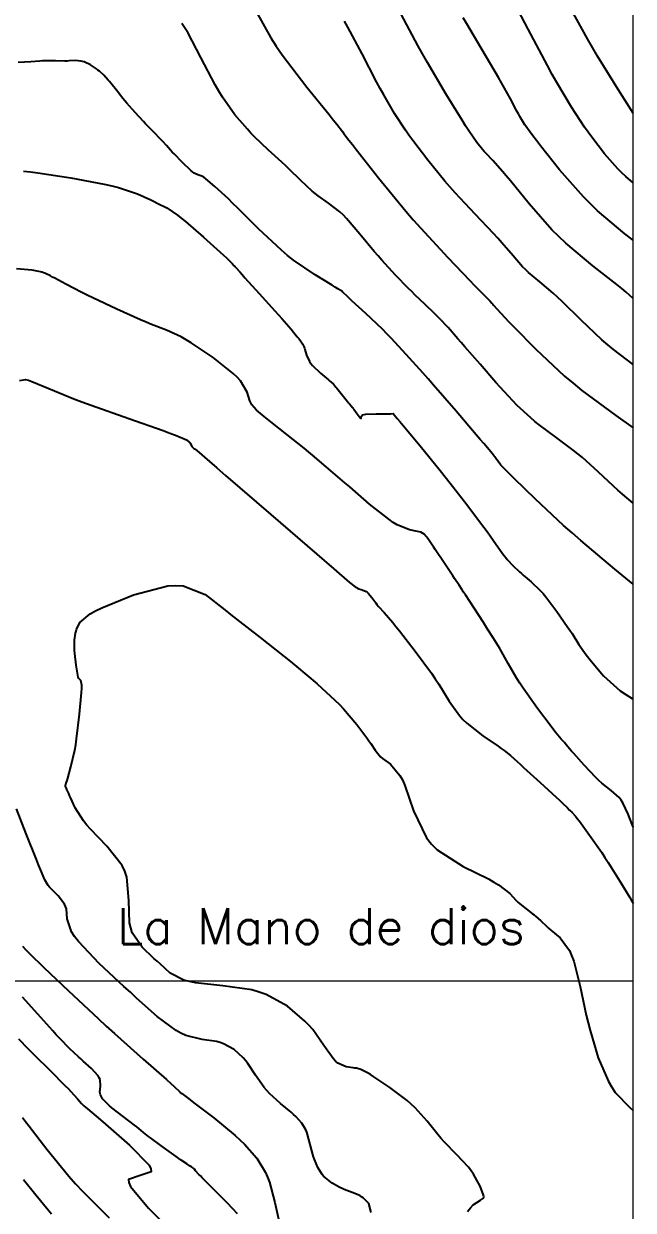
# Model space of a CAD drawing. Header units: metres. Extents: x 837475 to 838479, y 1189012 to 1191015.
# Drawn here: x 838400.1 to 838476.5, y 1189385.2 to 1189533.8 of the extents above; entities that cross this region are included whole.
import ezdxf

# ---------------------------------------------------------------- set-up
doc = ezdxf.new("R2010")
doc.units = ezdxf.units.M
doc.header["$LTSCALE"] = 0.3
doc.layers.add('COORD', color=7, linetype='Continuous', lineweight=20)
for name, color, linetype in [('COTAS 10', 1, 'Continuous'), ('COTAS INT', 252, 'Continuous'), ('TEXT', 7, 'Continuous')]:
    doc.layers.add(name, color=color, linetype=linetype)
doc.styles.get("Standard").update_dxf_attribs({"font": 'simplex.shx'})

msp = doc.modelspace()

# ---------------------------------------------------------------- linework, layer by layer
at = {"layer": 'COORD'}
msp.add_line((837476.51, 1189413.87), (838476.51, 1189413.87), dxfattribs=at)
msp.add_lwpolyline([(837476.51, 1189013.87), (838476.51, 1189013.87), (838476.51, 1191013.87), (837476.51, 1191013.87)], close=True, dxfattribs=at)
at = {"layer": 'COTAS 10'}
for points in [[(838476.51, 1189491.08), (838474.03, 1189492.96), (838473.31, 1189493.56), (838472.59, 1189494.19), (838469.99, 1189496.65), (838467.62, 1189498.98), (838467.04, 1189499.52), (838466.49, 1189500.02), (838464.79, 1189501.45), (838463.37, 1189502.63), (838463.01, 1189502.98), (838462.65, 1189503.34), (838461.45, 1189504.69), (838460.03, 1189506.35), (838459.53, 1189506.9), (838459, 1189507.49), (838456.69, 1189509.93), (838454.2, 1189512.61), (838453.55, 1189513.34), (838452.92, 1189514.07), (838450.76, 1189516.69), (838448.88, 1189519.16), (838448.41, 1189519.81), (838447.97, 1189520.43), (838446.6, 1189522.53), (838445.25, 1189524.89), (838444.82, 1189525.67), (838444.36, 1189526.51), (838442.53, 1189530.02), (838440.76, 1189533.36), (838440.35, 1189534.09)], [(838476.51, 1189433.13), (838476.49, 1189433.2), (838476.38, 1189433.46), (838475.89, 1189434.78), (838475.21, 1189436.2), (838474.98, 1189436.53), (838474.74, 1189436.84), (838473.75, 1189437.73), (838472.57, 1189438.65), (838472.21, 1189438.98), (838471.83, 1189439.34), (838470.35, 1189440.89), (838469.05, 1189442.35), (838468.79, 1189442.66), (838468.57, 1189442.91), (838468.1, 1189443.47), (838467.89, 1189443.73), (838467.83, 1189443.81), (838467.76, 1189443.88), (838467.48, 1189444.15), (838466.85, 1189444.9), (838466.56, 1189445.28), (838466.21, 1189445.74), (838464.53, 1189448.01), (838462.73, 1189450.55), (838462.32, 1189451.18), (838461.93, 1189451.77), (838460.82, 1189453.65), (838459.99, 1189455.15), (838459.78, 1189455.51), (838459.59, 1189455.85), (838458.96, 1189456.87), (838458.26, 1189457.96), (838458.01, 1189458.34), (838457.74, 1189458.76), (838456.57, 1189460.56), (838455.48, 1189462.25), (838455.26, 1189462.58), (838455.07, 1189462.87), (838454.69, 1189463.45), (838454.3, 1189464.02), (838454.12, 1189464.3), (838453.9, 1189464.63), (838452.81, 1189466.26), (838451.71, 1189467.91), (838451.48, 1189468.25), (838451.29, 1189468.54), (838450.85, 1189469.17), (838450.64, 1189469.46), (838450.58, 1189469.53), (838450.52, 1189469.6), (838450.3, 1189469.85), (838449.88, 1189470.08), (838449.7, 1189470.14), (838449.49, 1189470.19), (838448.46, 1189470.39), (838446.95, 1189471), (838446.43, 1189471.32), (838445.87, 1189471.7), (838443.45, 1189473.61), (838440.98, 1189475.75), (838440.37, 1189476.27), (838439.8, 1189476.76), (838438.03, 1189478.29), (838436.33, 1189479.73), (838435.81, 1189480.16), (838435.26, 1189480.6), (838433.09, 1189482.34), (838431.1, 1189483.91), (838430.67, 1189484.26), (838430.28, 1189484.57), (838429.3, 1189485.37), (838428.72, 1189486.04), (838428.59, 1189486.28), (838428.47, 1189486.53), (838428.12, 1189487.62), (838427.3, 1189489.03), (838426.88, 1189489.49), (838426.38, 1189489.97), (838423.88, 1189491.96), (838421.14, 1189493.81), (838420.48, 1189494.2), (838419.87, 1189494.55), (838418.03, 1189495.4), (838416.14, 1189496.12), (838415.49, 1189496.39), (838414.79, 1189496.69), (838411.79, 1189498.03), (838408.78, 1189499.45), (838408.07, 1189499.79), (838407.4, 1189500.12), (838405.43, 1189501.14), (838404.05, 1189501.9), (838403.75, 1189502.05), (838403.49, 1189502.19), (838402.88, 1189502.49), (838402.4, 1189502.65), (838402.23, 1189502.7), (838402.04, 1189502.74), (838401.21, 1189502.89), (838399.22, 1189503.08)], [(838399.99, 1189418.24), (838400.41, 1189417.78), (838401.5, 1189416.68), (838402.03, 1189416.17), (838402.66, 1189415.56), (838405.76, 1189412.62), (838409.47, 1189409.16), (838410.49, 1189408.23), (838411.5, 1189407.31), (838415.12, 1189404.08), (838418.01, 1189401.53), (838418.56, 1189401.04), (838419, 1189400.65), (838419.7, 1189400), (838419.7, 1189399.96), (838419.71, 1189399.95), (838419.72, 1189399.94), (838419.77, 1189399.89), (838419.83, 1189399.85), (838419.87, 1189399.83), (838419.94, 1189399.78), (838420.6, 1189399.28), (838420.99, 1189398.99), (838421.47, 1189398.62), (838423.95, 1189396.71), (838426.64, 1189394.51), (838427.26, 1189393.95), (838427.82, 1189393.42), (838429.36, 1189391.69), (838430.43, 1189389.87), (838430.68, 1189389.29), (838430.92, 1189388.67), (838431.62, 1189386.12), (838432.1, 1189383.87)]]:
    msp.add_lwpolyline(points, dxfattribs=at)
at = {"layer": 'COTAS INT'}
for points in [[(838476.51, 1189513.84), (838475.58, 1189514.63), (838475.08, 1189515.1), (838474.59, 1189515.59), (838472.92, 1189517.48), (838471.32, 1189519.58), (838470.87, 1189520.2), (838470.42, 1189520.84), (838468.77, 1189523.33), (838466.93, 1189526.41), (838466.35, 1189527.43), (838465.75, 1189528.53), (838463.33, 1189533.1), (838461.22, 1189537.18)], [(838429.1, 1189535.61), (838431.11, 1189532.02), (838431.79, 1189530.97), (838432.52, 1189529.9), (838435.61, 1189525.83), (838438.39, 1189522.41), (838438.92, 1189521.75), (838439.35, 1189521.21), (838440.07, 1189520.29), (838440.13, 1189520.19), (838440.14, 1189520.17), (838440.15, 1189520.14), (838440.19, 1189520.07), (838440.89, 1189519.18), (838441.32, 1189518.64), (838441.84, 1189517.97), (838444.6, 1189514.48), (838448.01, 1189510.32), (838448.95, 1189509.22), (838449.89, 1189508.15), (838453.27, 1189504.48), (838456.03, 1189501.61), (838456.58, 1189501.04), (838457.04, 1189500.57), (838457.91, 1189499.69), (838458.17, 1189499.45), (838458.23, 1189499.38), (838458.3, 1189499.31), (838458.54, 1189499.06), (838458.81, 1189498.76), (838458.9, 1189498.65), (838459, 1189498.54), (838459.41, 1189498.06), (838460.44, 1189496.96), (838460.93, 1189496.45), (838461.51, 1189495.86), (838464.32, 1189493), (838467.91, 1189489.65), (838468.98, 1189488.74), (838470.08, 1189487.84), (838474.32, 1189484.69), (838476.51, 1189483.17)], [(838476.51, 1189499.38), (838475.64, 1189500.15), (838475.08, 1189500.61), (838474.44, 1189501.12), (838471.44, 1189503.46), (838468.06, 1189506.29), (838467.18, 1189507.12), (838466.33, 1189507.97), (838463.46, 1189511.21), (838461.11, 1189514.08), (838460.59, 1189514.71), (838460.12, 1189515.26), (838458.9, 1189516.64), (838458.07, 1189517.54), (838457.85, 1189517.78), (838457.64, 1189518.02), (838456.92, 1189518.9), (838455.91, 1189520.36), (838455.51, 1189520.97), (838455.06, 1189521.68), (838453.02, 1189524.99), (838450.72, 1189528.91), (838450.1, 1189529.99), (838449.51, 1189531.07), (838447.43, 1189534.99)], [(838476.51, 1189506.68), (838475.47, 1189507.47), (838472.05, 1189510.35), (838471.16, 1189511.2), (838470.28, 1189512.08), (838467.28, 1189515.47), (838464.87, 1189518.49), (838464.37, 1189519.14), (838463.93, 1189519.72), (838462.92, 1189521.11), (838462.31, 1189522.14), (838462.12, 1189522.48), (838461.92, 1189522.84), (838461.11, 1189524.37), (838460.02, 1189526.36), (838459.64, 1189527.03), (838459.23, 1189527.74), (838457.45, 1189530.71), (838455.65, 1189533.75), (838455.22, 1189534.5)], [(838476.51, 1189522.58), (838474.62, 1189525.54), (838472.04, 1189529.72), (838471.39, 1189530.81), (838470.78, 1189531.89), (838468.79, 1189535.54)], [(838476.51, 1189473.71), (838475.15, 1189474.86), (838474.59, 1189475.35), (838474.04, 1189475.85), (838472.1, 1189477.66), (838470.14, 1189479.44), (838469.57, 1189479.91), (838469, 1189480.38), (838466.83, 1189481.98), (838464.72, 1189483.54), (838464.19, 1189483.97), (838463.67, 1189484.41), (838461.98, 1189485.97), (838460.32, 1189487.72), (838459.82, 1189488.26), (838459.31, 1189488.83), (838457.31, 1189491.12), (838455.41, 1189493.32), (838454.96, 1189493.83), (838454.54, 1189494.31), (838453.3, 1189495.71), (838452.24, 1189496.85), (838451.93, 1189497.16), (838451.62, 1189497.47), (838450.45, 1189498.59), (838449.15, 1189499.82), (838448.76, 1189500.22), (838448.34, 1189500.62), (838446.73, 1189502.27), (838445.01, 1189504.15), (838444.53, 1189504.7), (838444.04, 1189505.26), (838442.27, 1189507.42), (838440.59, 1189509.39), (838440.16, 1189509.83), (838439.74, 1189510.23), (838438.34, 1189511.29), (838437.02, 1189512.2), (838436.65, 1189512.5), (838436.27, 1189512.81), (838434.86, 1189514.13), (838433.37, 1189515.6), (838432.93, 1189516.02), (838432.48, 1189516.44), (838430.78, 1189517.99), (838429.06, 1189519.62), (838428.61, 1189520.08), (838428.16, 1189520.56), (838426.61, 1189522.35), (838425.05, 1189524.57), (838424.59, 1189525.32), (838424.12, 1189526.13), (838422.35, 1189529.55), (838420.69, 1189532.67), (838420.3, 1189533.29), (838419.93, 1189533.8)], [(838476.51, 1189463.58), (838474.22, 1189465.46), (838469.94, 1189469.04), (838468.84, 1189470), (838467.78, 1189470.94), (838464.26, 1189474.21), (838461.6, 1189476.8), (838461.08, 1189477.31), (838460.66, 1189477.73), (838459.92, 1189478.5), (838459.76, 1189478.72), (838459.71, 1189478.79), (838459.66, 1189478.86), (838459.43, 1189479.16), (838459.16, 1189479.51), (838459.08, 1189479.62), (838458.99, 1189479.72), (838458.65, 1189480.14), (838457.77, 1189481.18), (838457.34, 1189481.69), (838456.83, 1189482.29), (838454.31, 1189485.23), (838451.5, 1189488.49), (838450.8, 1189489.28), (838450.14, 1189490.03), (838448.07, 1189492.36), (838446.18, 1189494.39), (838445.63, 1189494.94), (838445.08, 1189495.5), (838443, 1189497.48), (838441.26, 1189499.08), (838440.93, 1189499.39), (838440.66, 1189499.64), (838440.2, 1189500.07), (838440.15, 1189500.12), (838440.12, 1189500.15), (838440.07, 1189500.22), (838439.51, 1189500.58), (838439.18, 1189500.78), (838438.77, 1189501.03), (838436.64, 1189502.31), (838433.95, 1189504.15), (838433.19, 1189504.76), (838432.42, 1189505.4), (838429.57, 1189508.08), (838426.96, 1189510.68), (838426.34, 1189511.28), (838425.78, 1189511.83), (838424.1, 1189513.39), (838422.94, 1189514.36), (838422.69, 1189514.54), (838422.47, 1189514.69), (838421.96, 1189514.87), (838421.48, 1189515.06), (838421.28, 1189515.21), (838421.06, 1189515.39), (838420.03, 1189516.38), (838418.98, 1189517.47), (838418.75, 1189517.71), (838418.55, 1189517.93), (838418.01, 1189518.52), (838417.56, 1189519.03), (838417.4, 1189519.2), (838417.23, 1189519.38), (838416.52, 1189520.11), (838415.66, 1189520.99), (838415.4, 1189521.26), (838415.13, 1189521.54), (838414.09, 1189522.67), (838413.06, 1189523.83), (838412.8, 1189524.13), (838412.55, 1189524.43), (838411.75, 1189525.44), (838411.06, 1189526.32), (838410.89, 1189526.53), (838410.72, 1189526.73), (838410.18, 1189527.33), (838409.62, 1189527.84), (838409.44, 1189527.98), (838409.25, 1189528.12), (838408.49, 1189528.62), (838407.7, 1189529), (838407.5, 1189529.06), (838407.3, 1189529.11), (838406.63, 1189529.16), (838405.85, 1189529.12), (838405.59, 1189529.11), (838405.31, 1189529.11), (838404.12, 1189529.12), (838402.84, 1189529.13), (838402.5, 1189529.12), (838402.17, 1189529.11), (838401.05, 1189529.02), (838399.43, 1189528.94)], [(838400.13, 1189515.33), (838400.97, 1189515.22), (838401.91, 1189515.09), (838406.04, 1189514.47), (838410.2, 1189513.7), (838411.16, 1189513.49), (838412.02, 1189513.27), (838414.41, 1189512.47), (838416.07, 1189511.71), (838416.48, 1189511.51), (838416.86, 1189511.32), (838418.06, 1189510.71), (838419.4, 1189509.8), (838419.88, 1189509.43), (838420.4, 1189509.01), (838422.66, 1189507.06), (838424.77, 1189505.17), (838425.19, 1189504.78), (838425.55, 1189504.45), (838426.26, 1189503.76), (838426.48, 1189503.5), (838426.54, 1189503.44), (838426.58, 1189503.38), (838426.71, 1189503.24), (838427.21, 1189502.68), (838427.5, 1189502.36), (838427.85, 1189501.97), (838429.64, 1189499.99), (838431.6, 1189497.82), (838432.05, 1189497.31), (838432.46, 1189496.84), (838433.64, 1189495.5), (838434.42, 1189494.56), (838434.59, 1189494.36), (838434.73, 1189494.17), (838435.07, 1189493.69), (838435.27, 1189493.27), (838435.32, 1189493.12), (838435.37, 1189492.96), (838435.55, 1189492.27), (838435.93, 1189491.45), (838436.1, 1189491.21), (838436.31, 1189490.96), (838437.32, 1189489.99), (838438.31, 1189489.17), (838438.5, 1189489.01), (838438.66, 1189488.88), (838438.94, 1189488.64), (838439.15, 1189488.4), (838439.26, 1189488.27), (838439.39, 1189488.11), (838440.71, 1189486.45), (838440.84, 1189486.29), (838440.95, 1189486.16), (838441.17, 1189485.91), (838441.32, 1189485.72), (838441.39, 1189485.63), (838441.48, 1189485.51), (838441.91, 1189484.93), (838442.3, 1189484.43), (838442.36, 1189484.36), (838442.4, 1189484.33), (838442.39, 1189484.48), (838442.6, 1189484.77), (838442.78, 1189484.82), (838443.01, 1189484.86), (838444.3, 1189484.93), (838445.62, 1189484.92), (838445.88, 1189484.92), (838446.08, 1189484.93), (838446.42, 1189484.95), (838446.95, 1189484.34), (838447.28, 1189483.95), (838447.69, 1189483.46), (838449.81, 1189480.89), (838452.31, 1189477.82), (838452.95, 1189477.01), (838453.57, 1189476.23), (838455.64, 1189473.57), (838457.39, 1189471.26), (838457.81, 1189470.7), (838458.19, 1189470.17), (838459.35, 1189468.53), (838460.27, 1189467.26), (838460.5, 1189466.96), (838460.73, 1189466.68), (838461.48, 1189465.86), (838462.25, 1189465.14), (838462.49, 1189464.93), (838462.73, 1189464.72), (838463.73, 1189463.89), (838464.86, 1189462.79), (838465.21, 1189462.41), (838465.56, 1189461.98), (838466.93, 1189460.16), (838468.24, 1189458.27), (838468.55, 1189457.82), (838468.84, 1189457.38), (838469.71, 1189456.04), (838470.63, 1189454.73), (838470.95, 1189454.31), (838471.29, 1189453.87), (838472.78, 1189452.08), (838474.87, 1189450.22), (838475.59, 1189449.74), (838476.38, 1189449.27), (838476.51, 1189449.21)], [(838399.59, 1189489.1), (838400.35, 1189489.2), (838400.72, 1189489.11), (838401.16, 1189488.98), (838403.29, 1189488.1), (838406.4, 1189486.8), (838407.44, 1189486.4), (838408.57, 1189485.98), (838413.29, 1189484.31), (838417.6, 1189482.82), (838418.46, 1189482.51), (838419.17, 1189482.24), (838420.54, 1189481.65), (838420.88, 1189481.38), (838420.95, 1189481.31), (838421.01, 1189481.25), (838421.12, 1189481.05), (838421.17, 1189480.9), (838421.19, 1189480.87), (838421.2, 1189480.83), (838421.28, 1189480.74), (838421.42, 1189480.63), (838421.47, 1189480.59), (838421.53, 1189480.54), (838421.81, 1189480.32), (838423.43, 1189478.94), (838424.34, 1189478.16), (838425.44, 1189477.2), (838431.11, 1189472.3), (838436.86, 1189467.33), (838438.99, 1189465.48), (838440.96, 1189463.78), (838441.66, 1189463.25), (838441.84, 1189463.14), (838442.01, 1189463.05), (838442.55, 1189462.86), (838443.04, 1189462.67), (838443.17, 1189462.57), (838443.29, 1189462.46), (838443.74, 1189461.91), (838444.24, 1189461.22), (838444.4, 1189461.01), (838444.58, 1189460.8), (838445.3, 1189460.01), (838446.38, 1189458.76), (838446.78, 1189458.27), (838447.23, 1189457.72), (838449.2, 1189455.17), (838451.22, 1189452.42), (838451.7, 1189451.73), (838452.14, 1189451.06), (838453.43, 1189448.94), (838454.72, 1189447.11), (838455.17, 1189446.63), (838455.64, 1189446.16), (838457.66, 1189444.58), (838459.57, 1189443.3), (838459.97, 1189443.01), (838460.32, 1189442.76), (838461.12, 1189442.13), (838461.97, 1189441.35), (838462.34, 1189441.01), (838462.78, 1189440.62), (838464.84, 1189438.74), (838466.87, 1189436.89), (838467.28, 1189436.51), (838467.61, 1189436.2), (838468.28, 1189435.55), (838468.5, 1189435.31), (838468.56, 1189435.25), (838468.62, 1189435.2), (838468.82, 1189435.03), (838469.28, 1189434.5), (838469.5, 1189434.22), (838469.76, 1189433.87), (838471.04, 1189432.13), (838472.56, 1189429.95), (838472.97, 1189429.33), (838473.38, 1189428.7), (838474.83, 1189426.36), (838476.07, 1189424.32), (838476.34, 1189423.87), (838476.51, 1189423.59)], [(838455.74, 1189384.99), (838456.12, 1189385.47), (838456.46, 1189385.85), (838457.37, 1189386.42), (838457.75, 1189386.65), (838457.77, 1189386.82), (838457.75, 1189387.03), (838457.35, 1189388.19), (838456.5, 1189389.68), (838456.2, 1189390.11), (838455.86, 1189390.53), (838454.4, 1189392.11), (838452.82, 1189393.74), (838452.41, 1189394.19), (838452.01, 1189394.65), (838450.67, 1189396.31), (838449.18, 1189397.98), (838448.69, 1189398.43), (838448.17, 1189398.89), (838446, 1189400.53), (838443.99, 1189401.87), (838443.57, 1189402.14), (838443.2, 1189402.36), (838442.38, 1189402.8), (838441.82, 1189402.94), (838441.63, 1189402.97), (838441.42, 1189403), (838440.53, 1189403.11), (838439.5, 1189403.58), (838439.2, 1189403.84), (838438.9, 1189404.16), (838437.76, 1189405.81), (838436.35, 1189407.79), (838435.87, 1189408.32), (838435.36, 1189408.85), (838433.2, 1189410.7), (838430.5, 1189412.19), (838429.64, 1189412.49), (838428.74, 1189412.75), (838425.07, 1189413.27), (838421.65, 1189413.64), (838420.89, 1189413.8), (838420.22, 1189413.99), (838418.49, 1189414.87), (838417.23, 1189416), (838416.85, 1189416.34), (838416.46, 1189416.7), (838414.96, 1189418.1), (838413.74, 1189419.9), (838413.54, 1189420.51), (838413.38, 1189421.17), (838413.3, 1189423.95), (838413.05, 1189426.88), (838412.79, 1189427.63), (838412.46, 1189428.35), (838410.57, 1189430.77), (838408.5, 1189432.88), (838408.04, 1189433.41), (838407.63, 1189433.92), (838406.59, 1189435.58), (838406.01, 1189436.85), (838405.88, 1189437.12), (838405.78, 1189437.35), (838405.56, 1189437.86), (838405.47, 1189438.09), (838405.45, 1189438.13), (838405.43, 1189438.17), (838405.39, 1189438.25), (838405.38, 1189438.29), (838405.38, 1189438.3), (838405.38, 1189438.31), (838405.39, 1189438.37), (838405.51, 1189438.76), (838405.58, 1189438.99), (838405.65, 1189439.27), (838406.06, 1189440.7), (838406.53, 1189442.78), (838406.65, 1189443.47), (838406.76, 1189444.2), (838407.14, 1189447.28), (838407.37, 1189449.99), (838407.4, 1189450.5), (838407.4, 1189450.91), (838407.28, 1189451.5), (838407.04, 1189451.75), (838406.98, 1189451.94), (838406.91, 1189452.17), (838406.69, 1189453.45), (838406.53, 1189454.91), (838406.51, 1189455.26), (838406.49, 1189455.58), (838406.49, 1189456.57), (838406.62, 1189457.43), (838406.69, 1189457.67), (838406.77, 1189457.91), (838407.15, 1189458.79), (838408.47, 1189459.87), (838409.13, 1189460.24), (838409.93, 1189460.63), (838413.88, 1189462.26), (838418.18, 1189463.38), (838419.19, 1189463.43), (838420.13, 1189463.38), (838422.89, 1189462.29), (838425.32, 1189460.37), (838426.06, 1189459.79), (838426.82, 1189459.2), (838429.78, 1189456.89), (838432.77, 1189454.52), (838433.55, 1189453.89), (838434.31, 1189453.26), (838436.89, 1189451.11), (838439.13, 1189449.06), (838439.69, 1189448.5), (838440.22, 1189447.95), (838441.88, 1189445.99), (838443.12, 1189444.33), (838443.39, 1189443.96), (838443.62, 1189443.63), (838444.17, 1189442.77), (838444.67, 1189442.14), (838444.86, 1189441.95), (838445.09, 1189441.76), (838446.11, 1189441.01), (838447.27, 1189439.63), (838447.59, 1189439.05), (838447.9, 1189438.37), (838448.99, 1189435.18), (838450.6, 1189431.81), (838451.23, 1189431.03), (838451.94, 1189430.3), (838455.18, 1189428.2), (838458.37, 1189426.65), (838459.05, 1189426.27), (838459.64, 1189425.92), (838461.03, 1189424.84), (838461.83, 1189423.97), (838462.06, 1189423.75), (838462.28, 1189423.55), (838463.1, 1189422.89), (838463.88, 1189422.3), (838464.08, 1189422.14), (838464.28, 1189421.98), (838464.92, 1189421.4), (838465.66, 1189420.72), (838465.91, 1189420.49), (838466.18, 1189420.25), (838467.34, 1189419.26), (838468.51, 1189417.67), (838468.79, 1189417.05), (838469.05, 1189416.35), (838469.85, 1189413.19), (838470.61, 1189409.59), (838470.85, 1189408.62), (838471.1, 1189407.65), (838472.12, 1189404.25), (838473.4, 1189401.27), (838473.81, 1189400.57), (838474.26, 1189399.92), (838476.07, 1189398.03), (838476.51, 1189397.63)], [(838443.69, 1189384.88), (838443.36, 1189386), (838442.69, 1189386.69), (838442.47, 1189386.85), (838442.24, 1189386.99), (838441.3, 1189387.39), (838440.3, 1189387.76), (838440.02, 1189387.88), (838439.75, 1189388.01), (838438.78, 1189388.56), (838437.93, 1189389.23), (838437.72, 1189389.43), (838437.54, 1189389.65), (838436.99, 1189390.52), (838436.57, 1189391.52), (838436.46, 1189391.83), (838436.36, 1189392.15), (838436.05, 1189393.41), (838435.71, 1189394.64), (838435.6, 1189394.93), (838435.48, 1189395.21), (838434.98, 1189396.07), (838434.23, 1189396.9), (838433.96, 1189397.16), (838433.66, 1189397.43), (838432.33, 1189398.51), (838430.93, 1189399.77), (838430.59, 1189400.15), (838430.26, 1189400.54), (838429.2, 1189402.06), (838428.22, 1189403.54), (838427.93, 1189403.9), (838427.63, 1189404.23), (838426.5, 1189405.27), (838425.17, 1189406), (838424.75, 1189406.15), (838424.3, 1189406.28), (838422.5, 1189406.53), (838420.45, 1189407.04), (838419.84, 1189407.32), (838419.23, 1189407.66), (838416.88, 1189409.41), (838414.27, 1189411.74), (838413.5, 1189412.45), (838412.7, 1189413.19), (838409.6, 1189416.08), (838407, 1189418.8), (838406.52, 1189419.43), (838406.13, 1189420.01), (838405.59, 1189421.66), (838405.48, 1189422.89), (838405.38, 1189423.21), (838405.24, 1189423.51), (838404.44, 1189424.53), (838403.57, 1189425.41), (838403.38, 1189425.64), (838403.21, 1189425.85), (838402.77, 1189426.55), (838402.24, 1189427.82), (838402, 1189428.4), (838401.74, 1189429.07), (838400.46, 1189432.31), (838399.24, 1189435.43)], [(838426.92, 1189384.71), (838425.69, 1189386.03), (838425.34, 1189386.39), (838424.98, 1189386.76), (838423.64, 1189388.09), (838422.5, 1189389.21), (838422.27, 1189389.45), (838422.07, 1189389.65), (838421.67, 1189390.09), (838421.52, 1189390.29), (838421.48, 1189390.33), (838421.44, 1189390.37), (838421.34, 1189390.47), (838421.17, 1189390.58), (838421.09, 1189390.63), (838421.01, 1189390.69), (838420.58, 1189390.95), (838419.85, 1189391.44), (838419.56, 1189391.64), (838419.24, 1189391.87), (838417.77, 1189392.93), (838416.34, 1189393.98), (838416.03, 1189394.21), (838415.77, 1189394.41), (838415.16, 1189394.89), (838414.55, 1189395.39), (838414.3, 1189395.59), (838414, 1189395.82), (838412.6, 1189396.89), (838411.2, 1189398), (838410.9, 1189398.25), (838410.64, 1189398.47), (838410.02, 1189399.09), (838409.75, 1189399.61), (838409.71, 1189399.78), (838409.69, 1189399.96), (838409.76, 1189400.7), (838409.7, 1189401.52), (838409.6, 1189401.76), (838409.46, 1189402), (838408.65, 1189402.9), (838407.6, 1189403.83), (838407.31, 1189404.1), (838407.01, 1189404.37), (838405.93, 1189405.38), (838404.65, 1189406.67), (838404.22, 1189407.12), (838403.77, 1189407.61), (838401.89, 1189409.72), (838399.97, 1189411.86)], [(838399.48, 1189406.63), (838400.66, 1189405.42), (838401.07, 1189405.01), (838401.51, 1189404.56), (838403.45, 1189402.64), (838405.3, 1189400.79), (838405.69, 1189400.39), (838406.04, 1189400.02), (838406.88, 1189399.1), (838407.39, 1189398.53), (838407.52, 1189398.39), (838407.66, 1189398.25), (838408.14, 1189397.84), (838409.23, 1189396.93), (838409.75, 1189396.48), (838410.37, 1189395.95), (838413.41, 1189393.31), (838415.84, 1189390.79), (838416.08, 1189390.33), (838416.12, 1189389.97), (838414.71, 1189389.52), (838413.27, 1189389.02), (838413.29, 1189388.63), (838413.5, 1189388.13), (838415.77, 1189385.41), (838418.73, 1189382.48)], [(838399.98, 1189396.76), (838400.38, 1189396.26), (838400.83, 1189395.67), (838403.02, 1189392.81), (838405.81, 1189389.41), (838406.64, 1189388.47), (838407.5, 1189387.54), (838410.84, 1189384.22)], [(838403.64, 1189384.65), (838403.19, 1189385.16), (838401.66, 1189387.03), (838400.13, 1189388.97)]]:
    msp.add_lwpolyline(points, dxfattribs=at)

# ---------------------------------------------------------------- texts
at = {"layer": 'TEXT', "insert": (838411.84, 1189418.5), "char_height": 4.5, "attachment_point": 7}
msp.add_mtext('La Mano de dios', dxfattribs=at)

doc.saveas('drawing.dxf')
